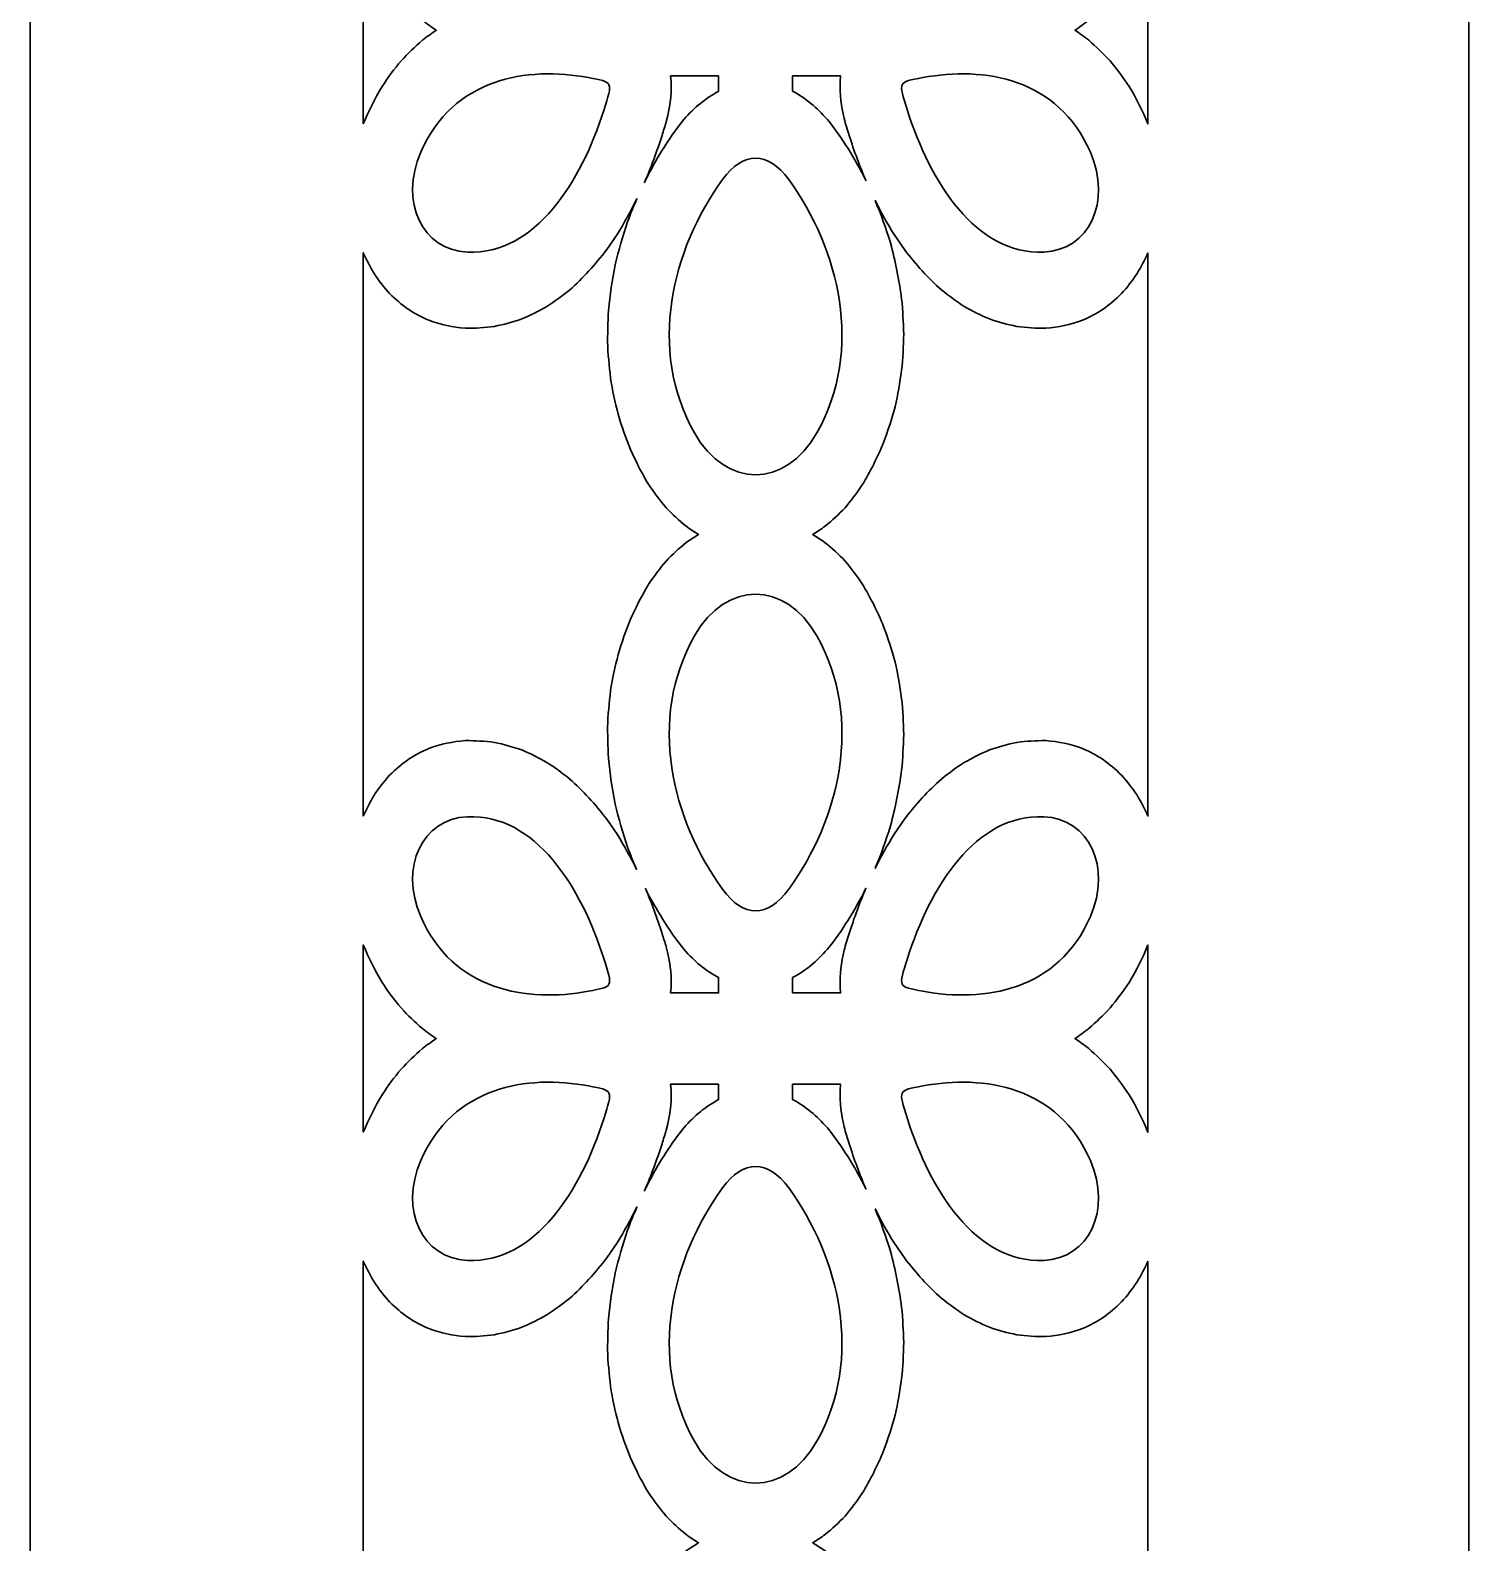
# Model space of a CAD drawing. Header units: centimetres. Extents: x 24.7 to 27, y -9 to 9.
# Drawn here: x 24.731 to 27, y -4.439 to -2.052 of the extents above; entities that cross this region are included whole.
import ezdxf

# ---------------------------------------------------------------- set-up
doc = ezdxf.new("R2010")
doc.units = ezdxf.units.CM
doc.header["$MEASUREMENT"] = 0
doc.layers.add('layer 1', color=7, linetype='Continuous')

msp = doc.modelspace()

# ---------------------------------------------------------------- linework, layer by layer
at = {"layer": 'layer 1', "color": 250, "lineweight": 30}
for points, knots in [([(26.99976, -9.00021), (26.99976, -9.00021), (24.73063, -9.00021), (24.73063, -9.00021), (24.73063, -9.00021), (24.73063, -9.00021), (24.73063, 9.00077), (24.73063, 9.00077), (24.73063, 9.00077), (24.73063, 9.00077), (26.99976, 9.00077), (26.99976, 9.00077), (26.99976, 9.00077), (26.99976, 9.00077), (26.99976, -9.00021), (26.99976, -9.00021)], [0, 0, 0, 0, 0.2, 0.2, 0.2, 0.2, 0.4, 0.4, 0.4, 0.4, 0.6, 0.6, 0.6, 0.6, 1, 1, 1, 1]), ([(25.25597, -2.2002), (25.26464, -2.17896), (25.27421, -2.16017), (25.2856, -2.14092), (25.2856, -2.14092), (25.29518, -2.12654), (25.30479, -2.11362), (25.3156, -2.10065), (25.3156, -2.10065), (25.32654, -2.08887), (25.33738, -2.07838), (25.34926, -2.06809), (25.34926, -2.06809), (25.35656, -2.06241), (25.3638, -2.05719), (25.37109, -2.05235), (25.37109, -2.05235), (25.36376, -2.04744), (25.35655, -2.04221), (25.34926, -2.03654), (25.34926, -2.03654), (25.33739, -2.02625), (25.32654, -2.01575), (25.3156, -2.00398), (25.3156, -2.00398), (25.30479, -1.99101), (25.29518, -1.97809), (25.2856, -1.9637), (25.2856, -1.9637), (25.27421, -1.94446), (25.26464, -1.92566), (25.25597, -1.90442), (25.25597, -1.90442), (25.25597, -1.90442), (25.25597, -2.2002), (25.25597, -2.2002)], [0, 0, 0, 0, 0.1, 0.1, 0.1, 0.1, 0.2, 0.2, 0.2, 0.2, 0.3, 0.3, 0.3, 0.3, 0.4, 0.4, 0.4, 0.4, 0.5, 0.5, 0.5, 0.5, 0.6, 0.6, 0.6, 0.6, 0.7, 0.7, 0.7, 0.7, 0.8, 0.8, 0.8, 0.8, 1, 1, 1, 1]), ([(26.49368, -1.90442), (26.48501, -1.92567), (26.47543, -1.94446), (26.46404, -1.9637), (26.46404, -1.9637), (26.45446, -1.97809), (26.44485, -1.99101), (26.43404, -2.00398), (26.43404, -2.00398), (26.4231, -2.01576), (26.41225, -2.02625), (26.40038, -2.03654), (26.40038, -2.03654), (26.39311, -2.0422), (26.38591, -2.04741), (26.37861, -2.05231), (26.37861, -2.05231), (26.38592, -2.05722), (26.39311, -2.06243), (26.40038, -2.06808), (26.40038, -2.06808), (26.41226, -2.07838), (26.4231, -2.08887), (26.43404, -2.10065), (26.43404, -2.10065), (26.44485, -2.11361), (26.45447, -2.12654), (26.46404, -2.14092), (26.46404, -2.14092), (26.47544, -2.16017), (26.48501, -2.17895), (26.49368, -2.2002), (26.49368, -2.2002), (26.49368, -2.2002), (26.49368, -1.90442), (26.49368, -1.90442)], [0, 0, 0, 0, 0.1, 0.1, 0.1, 0.1, 0.2, 0.2, 0.2, 0.2, 0.3, 0.3, 0.3, 0.3, 0.4, 0.4, 0.4, 0.4, 0.5, 0.5, 0.5, 0.5, 0.6, 0.6, 0.6, 0.6, 0.7, 0.7, 0.7, 0.7, 0.8, 0.8, 0.8, 0.8, 1, 1, 1, 1]), ([(25.61111, -2.12709), (25.51471, -2.10882), (25.39714, -2.12794), (25.34668, -2.24487), (25.34668, -2.24487), (25.31291, -2.32309), (25.34861, -2.39934), (25.42038, -2.40238), (25.42038, -2.40238), (25.52768, -2.40692), (25.59989, -2.29085), (25.63527, -2.17871), (25.63527, -2.17871), (25.64982, -2.1326), (25.65075, -2.13459), (25.61111, -2.12709)], [0, 0, 0, 0, 0.2, 0.2, 0.2, 0.2, 0.4, 0.4, 0.4, 0.4, 0.6, 0.6, 0.6, 0.6, 1, 1, 1, 1]), ([(26.13854, -2.12708), (26.23494, -2.10882), (26.35251, -2.12794), (26.40297, -2.24487), (26.40297, -2.24487), (26.43673, -2.32309), (26.40104, -2.39934), (26.32926, -2.40238), (26.32926, -2.40238), (26.22196, -2.40692), (26.14976, -2.29085), (26.11438, -2.17871), (26.11438, -2.17871), (26.09983, -2.1326), (26.0989, -2.13458), (26.13854, -2.12708)], [0, 0, 0, 0, 0.2, 0.2, 0.2, 0.2, 0.4, 0.4, 0.4, 0.4, 0.6, 0.6, 0.6, 0.6, 1, 1, 1, 1]), ([(25.81643, -2.12437), (25.81643, -2.12437), (25.81643, -2.1487), (25.81643, -2.1487), (25.81643, -2.1487), (25.79584, -2.15954), (25.77883, -2.17371), (25.76165, -2.19316), (25.76165, -2.19316), (25.76165, -2.19316), (25.75033, -2.2076), (25.75033, -2.2076), (25.75033, -2.2076), (25.74095, -2.22088), (25.73206, -2.23426), (25.72334, -2.24822), (25.72334, -2.24822), (25.7147, -2.26296), (25.70675, -2.2777), (25.69936, -2.29277), (25.69936, -2.29277), (25.70983, -2.26891), (25.71905, -2.24415), (25.72725, -2.21819), (25.72725, -2.21819), (25.72949, -2.21111), (25.7317, -2.20402), (25.73378, -2.19686), (25.73378, -2.19686), (25.73971, -2.17514), (25.74195, -2.1566), (25.74168, -2.13347), (25.74168, -2.13347), (25.74168, -2.13347), (25.74067, -2.12437), (25.74067, -2.12437), (25.74067, -2.12437), (25.74067, -2.12437), (25.81643, -2.12437), (25.81643, -2.12437)], [0, 0, 0, 0, 0.0909091, 0.0909091, 0.0909091, 0.0909091, 0.1818182, 0.1818182, 0.1818182, 0.1818182, 0.2727273, 0.2727273, 0.2727273, 0.2727273, 0.3636364, 0.3636364, 0.3636364, 0.3636364, 0.4545455, 0.4545455, 0.4545455, 0.4545455, 0.5454545, 0.5454545, 0.5454545, 0.5454545, 0.6363636, 0.6363636, 0.6363636, 0.6363636, 0.7272727, 0.7272727, 0.7272727, 0.7272727, 0.8181818, 0.8181818, 0.8181818, 0.8181818, 1, 1, 1, 1]), ([(25.93322, -2.1485), (25.93322, -2.1485), (25.93322, -2.12437), (25.93322, -2.12437), (25.93322, -2.12437), (25.93322, -2.12437), (26.00897, -2.12437), (26.00897, -2.12437), (26.00897, -2.12437), (26.00897, -2.12437), (26.00796, -2.13346), (26.00796, -2.13346), (26.00796, -2.13346), (26.00773, -2.15452), (26.00944, -2.17163), (26.01443, -2.19161), (26.01443, -2.19161), (26.01688, -2.20059), (26.01961, -2.20939), (26.0224, -2.21821), (26.0224, -2.21821), (26.03023, -2.24296), (26.03897, -2.26662), (26.04884, -2.28944), (26.04884, -2.28944), (26.03132, -2.25479), (26.01154, -2.22205), (25.98799, -2.19315), (25.98799, -2.19315), (25.97095, -2.17386), (25.95415, -2.15986), (25.93322, -2.1485)], [0, 0, 0, 0, 0.1111111, 0.1111111, 0.1111111, 0.1111111, 0.2222222, 0.2222222, 0.2222222, 0.2222222, 0.3333333, 0.3333333, 0.3333333, 0.3333333, 0.4444444, 0.4444444, 0.4444444, 0.4444444, 0.5555556, 0.5555556, 0.5555556, 0.5555556, 0.6666667, 0.6666667, 0.6666667, 0.6666667, 0.7777778, 0.7777778, 0.7777778, 0.7777778, 1, 1, 1, 1]), ([(25.82267, -2.28795), (25.74277, -2.39782), (25.70388, -2.55605), (25.77831, -2.6876), (25.77831, -2.6876), (25.8281, -2.77561), (25.92155, -2.77559), (25.97134, -2.6876), (25.97134, -2.6876), (26.04577, -2.55605), (26.00688, -2.39782), (25.92698, -2.28795), (25.92698, -2.28795), (25.89412, -2.24276), (25.85552, -2.24276), (25.82267, -2.28795)], [0, 0, 0, 0, 0.2, 0.2, 0.2, 0.2, 0.4, 0.4, 0.4, 0.4, 0.6, 0.6, 0.6, 0.6, 1, 1, 1, 1]), ([(25.25597, -3.2923), (25.26113, -3.28075), (25.26652, -3.27029), (25.27291, -3.25943), (25.27291, -3.25943), (25.28075, -3.24787), (25.28852, -3.23792), (25.29757, -3.22779), (25.29757, -3.22779), (25.3071, -3.2185), (25.31632, -3.21067), (25.32675, -3.20301), (25.32675, -3.20301), (25.3375, -3.19623), (25.34778, -3.19073), (25.35912, -3.18566), (25.35912, -3.18566), (25.37879, -3.17849), (25.39667, -3.17476), (25.41712, -3.17322), (25.41712, -3.17322), (25.43269, -3.1731), (25.44733, -3.174), (25.4628, -3.17606), (25.4628, -3.17606), (25.47768, -3.17909), (25.49156, -3.18291), (25.50607, -3.18797), (25.50607, -3.18797), (25.5198, -3.19378), (25.53259, -3.20012), (25.54575, -3.20765), (25.54575, -3.20765), (25.55809, -3.21567), (25.56961, -3.22404), (25.58128, -3.23345), (25.58128, -3.23345), (25.60306, -3.25279), (25.62167, -3.2732), (25.64, -3.29735), (25.64, -3.29735), (25.64, -3.29735), (25.65625, -3.32103), (25.65625, -3.32103), (25.65625, -3.32103), (25.66751, -3.3391), (25.67775, -3.35754), (25.6871, -3.37653), (25.6871, -3.37653), (25.6821, -3.36499), (25.67737, -3.35324), (25.67284, -3.34107), (25.67284, -3.34107), (25.66525, -3.31864), (25.65893, -3.29667), (25.65342, -3.27332), (25.65342, -3.27332), (25.64855, -3.24915), (25.64509, -3.22592), (25.64272, -3.20117), (25.64272, -3.20117), (25.6416, -3.18216), (25.64121, -3.16386), (25.64153, -3.1448), (25.64153, -3.1448), (25.64262, -3.12527), (25.64441, -3.10672), (25.64707, -3.08742), (25.64707, -3.08742), (25.65062, -3.06777), (25.65479, -3.04934), (25.65997, -3.03025), (25.65997, -3.03025), (25.66613, -3.01098), (25.67277, -2.99309), (25.68054, -2.97472), (25.68054, -2.97472), (25.68866, -2.95772), (25.69697, -2.9418), (25.70649, -2.92594), (25.70649, -2.92594), (25.71516, -2.91305), (25.72385, -2.90152), (25.73367, -2.88995), (25.73367, -2.88995), (25.74387, -2.87925), (25.75387, -2.86996), (25.76503, -2.86084), (25.76503, -2.86084), (25.77165, -2.85611), (25.77813, -2.85183), (25.78477, -2.84783), (25.78477, -2.84783), (25.77813, -2.84383), (25.77165, -2.83956), (25.76503, -2.83483), (25.76503, -2.83483), (25.75387, -2.8257), (25.74387, -2.81641), (25.73367, -2.80571), (25.73367, -2.80571), (25.72385, -2.79414), (25.71516, -2.78261), (25.70649, -2.76973), (25.70649, -2.76973), (25.69697, -2.75386), (25.68866, -2.73794), (25.68054, -2.72094), (25.68054, -2.72094), (25.67277, -2.70257), (25.66614, -2.68469), (25.65997, -2.66542), (25.65997, -2.66542), (25.65479, -2.64632), (25.65062, -2.6279), (25.64707, -2.60825), (25.64707, -2.60825), (25.64441, -2.58894), (25.64261, -2.5704), (25.64153, -2.55087), (25.64153, -2.55087), (25.64121, -2.5318), (25.6416, -2.51351), (25.64272, -2.4945), (25.64272, -2.4945), (25.64509, -2.46975), (25.64855, -2.44651), (25.65342, -2.42234), (25.65342, -2.42234), (25.65893, -2.39899), (25.66525, -2.37702), (25.67284, -2.35459), (25.67284, -2.35459), (25.67752, -2.34203), (25.68242, -2.32992), (25.6876, -2.31812), (25.6876, -2.31812), (25.67812, -2.33746), (25.66771, -2.35624), (25.65625, -2.37463), (25.65625, -2.37463), (25.65625, -2.37463), (25.63999, -2.39832), (25.63999, -2.39832), (25.63999, -2.39832), (25.62166, -2.42247), (25.60306, -2.44286), (25.58128, -2.4622), (25.58128, -2.4622), (25.56962, -2.47161), (25.5581, -2.47998), (25.54576, -2.488), (25.54576, -2.488), (25.53259, -2.49554), (25.5198, -2.50188), (25.50606, -2.50769), (25.50606, -2.50769), (25.49156, -2.51275), (25.47768, -2.51656), (25.4628, -2.5196), (25.4628, -2.5196), (25.44732, -2.52166), (25.43269, -2.52255), (25.41712, -2.52244), (25.41712, -2.52244), (25.39666, -2.5209), (25.37878, -2.51716), (25.35912, -2.51), (25.35912, -2.51), (25.34778, -2.50493), (25.33749, -2.49942), (25.32675, -2.49265), (25.32675, -2.49265), (25.31632, -2.48499), (25.30709, -2.47716), (25.29757, -2.46787), (25.29757, -2.46787), (25.28852, -2.45774), (25.28076, -2.44779), (25.27291, -2.43623), (25.27291, -2.43623), (25.26652, -2.42537), (25.26113, -2.41491), (25.25597, -2.40336), (25.25597, -2.40336), (25.25597, -2.40336), (25.25597, -3.2923), (25.25597, -3.2923)], [0, 0, 0, 0, 0.0208333, 0.0208333, 0.0208333, 0.0208333, 0.0416667, 0.0416667, 0.0416667, 0.0416667, 0.0625, 0.0625, 0.0625, 0.0625, 0.0833333, 0.0833333, 0.0833333, 0.0833333, 0.1041667, 0.1041667, 0.1041667, 0.1041667, 0.125, 0.125, 0.125, 0.125, 0.1458333, 0.1458333, 0.1458333, 0.1458333, 0.1666667, 0.1666667, 0.1666667, 0.1666667, 0.1875, 0.1875, 0.1875, 0.1875, 0.2083333, 0.2083333, 0.2083333, 0.2083333, 0.2291667, 0.2291667, 0.2291667, 0.2291667, 0.25, 0.25, 0.25, 0.25, 0.2708333, 0.2708333, 0.2708333, 0.2708333, 0.2916667, 0.2916667, 0.2916667, 0.2916667, 0.3125, 0.3125, 0.3125, 0.3125, 0.3333333, 0.3333333, 0.3333333, 0.3333333, 0.3541667, 0.3541667, 0.3541667, 0.3541667, 0.375, 0.375, 0.375, 0.375, 0.3958333, 0.3958333, 0.3958333, 0.3958333, 0.4166667, 0.4166667, 0.4166667, 0.4166667, 0.4375, 0.4375, 0.4375, 0.4375, 0.4583333, 0.4583333, 0.4583333, 0.4583333, 0.4791667, 0.4791667, 0.4791667, 0.4791667, 0.5, 0.5, 0.5, 0.5, 0.5208333, 0.5208333, 0.5208333, 0.5208333, 0.5416667, 0.5416667, 0.5416667, 0.5416667, 0.5625, 0.5625, 0.5625, 0.5625, 0.5833333, 0.5833333, 0.5833333, 0.5833333, 0.6041667, 0.6041667, 0.6041667, 0.6041667, 0.625, 0.625, 0.625, 0.625, 0.6458333, 0.6458333, 0.6458333, 0.6458333, 0.6666667, 0.6666667, 0.6666667, 0.6666667, 0.6875, 0.6875, 0.6875, 0.6875, 0.7083333, 0.7083333, 0.7083333, 0.7083333, 0.7291667, 0.7291667, 0.7291667, 0.7291667, 0.75, 0.75, 0.75, 0.75, 0.7708333, 0.7708333, 0.7708333, 0.7708333, 0.7916667, 0.7916667, 0.7916667, 0.7916667, 0.8125, 0.8125, 0.8125, 0.8125, 0.8333333, 0.8333333, 0.8333333, 0.8333333, 0.8541667, 0.8541667, 0.8541667, 0.8541667, 0.875, 0.875, 0.875, 0.875, 0.8958333, 0.8958333, 0.8958333, 0.8958333, 0.9166667, 0.9166667, 0.9166667, 0.9166667, 0.9375, 0.9375, 0.9375, 0.9375, 0.9583333, 0.9583333, 0.9583333, 0.9583333, 1, 1, 1, 1]), ([(26.49368, -2.40336), (26.48852, -2.41491), (26.48312, -2.42537), (26.47673, -2.43624), (26.47673, -2.43624), (26.46888, -2.44779), (26.46112, -2.45775), (26.45207, -2.46787), (26.45207, -2.46787), (26.44254, -2.47716), (26.43332, -2.48499), (26.42289, -2.49265), (26.42289, -2.49265), (26.41215, -2.49942), (26.40187, -2.50493), (26.39053, -2.51), (26.39053, -2.51), (26.37086, -2.51717), (26.35298, -2.5209), (26.33253, -2.52244), (26.33253, -2.52244), (26.31695, -2.52256), (26.30232, -2.52166), (26.28684, -2.5196), (26.28684, -2.5196), (26.27196, -2.51657), (26.25808, -2.51275), (26.24357, -2.50769), (26.24357, -2.50769), (26.22984, -2.50188), (26.21705, -2.49554), (26.20389, -2.488), (26.20389, -2.488), (26.19155, -2.47998), (26.18003, -2.47162), (26.16836, -2.4622), (26.16836, -2.4622), (26.14658, -2.44287), (26.12798, -2.42247), (26.10965, -2.39832), (26.10965, -2.39832), (26.10965, -2.39832), (26.09339, -2.37463), (26.09339, -2.37463), (26.09339, -2.37463), (26.08249, -2.35714), (26.07255, -2.33929), (26.06345, -2.32096), (26.06345, -2.32096), (26.07255, -2.34275), (26.0804, -2.36457), (26.0875, -2.38787), (26.0875, -2.38787), (26.09545, -2.41728), (26.10114, -2.44547), (26.10516, -2.4761), (26.10516, -2.4761), (26.10696, -2.49487), (26.10802, -2.51301), (26.10843, -2.53192), (26.10843, -2.53192), (26.10811, -2.55131), (26.10707, -2.56981), (26.10522, -2.58908), (26.10522, -2.58908), (26.10251, -2.60874), (26.09915, -2.62725), (26.09482, -2.64647), (26.09482, -2.64647), (26.08954, -2.66592), (26.08373, -2.68403), (26.07682, -2.7027), (26.07682, -2.7027), (26.06675, -2.72653), (26.05612, -2.74812), (26.04316, -2.76973), (26.04316, -2.76973), (26.03448, -2.78261), (26.02579, -2.79414), (26.01598, -2.80571), (26.01598, -2.80571), (26.00578, -2.8164), (25.99578, -2.8257), (25.98462, -2.83482), (25.98462, -2.83482), (25.978, -2.83955), (25.97151, -2.84383), (25.96487, -2.84783), (25.96487, -2.84783), (25.97151, -2.85183), (25.978, -2.85611), (25.98462, -2.86085), (25.98462, -2.86085), (25.99578, -2.86996), (26.00578, -2.87926), (26.01598, -2.88996), (26.01598, -2.88996), (26.02579, -2.90153), (26.03448, -2.91305), (26.04316, -2.92593), (26.04316, -2.92593), (26.05612, -2.94755), (26.06674, -2.96913), (26.07682, -2.99296), (26.07682, -2.99296), (26.08373, -3.01163), (26.08953, -3.02974), (26.09482, -3.0492), (26.09482, -3.0492), (26.09915, -3.06842), (26.10251, -3.08693), (26.10522, -3.10659), (26.10522, -3.10659), (26.10707, -3.12586), (26.10811, -3.14435), (26.10843, -3.16374), (26.10843, -3.16374), (26.10802, -3.18265), (26.10696, -3.20079), (26.10516, -3.21956), (26.10516, -3.21956), (26.10114, -3.25019), (26.09545, -3.27838), (26.0875, -3.30779), (26.0875, -3.30779), (26.08041, -3.33108), (26.07255, -3.3529), (26.06346, -3.37469), (26.06346, -3.37469), (26.07255, -3.35636), (26.08249, -3.33852), (26.09339, -3.32103), (26.09339, -3.32103), (26.09339, -3.32103), (26.10965, -3.29734), (26.10965, -3.29734), (26.10965, -3.29734), (26.12798, -3.27319), (26.14658, -3.25278), (26.16837, -3.23345), (26.16837, -3.23345), (26.18003, -3.22404), (26.19156, -3.21567), (26.2039, -3.20765), (26.2039, -3.20765), (26.21706, -3.20012), (26.22984, -3.19378), (26.24357, -3.18797), (26.24357, -3.18797), (26.25808, -3.18291), (26.27196, -3.1791), (26.28684, -3.17606), (26.28684, -3.17606), (26.30232, -3.174), (26.31695, -3.1731), (26.33252, -3.17322), (26.33252, -3.17322), (26.35298, -3.17476), (26.37086, -3.17849), (26.39052, -3.18566), (26.39052, -3.18566), (26.40186, -3.19073), (26.41215, -3.19623), (26.42289, -3.20301), (26.42289, -3.20301), (26.43332, -3.21067), (26.44254, -3.21849), (26.45207, -3.22779), (26.45207, -3.22779), (26.46112, -3.23791), (26.46888, -3.24787), (26.47673, -3.25943), (26.47673, -3.25943), (26.48312, -3.27029), (26.48852, -3.28075), (26.49368, -3.2923), (26.49368, -3.2923), (26.49368, -3.2923), (26.49368, -2.40336), (26.49368, -2.40336)], [0, 0, 0, 0, 0.0217391, 0.0217391, 0.0217391, 0.0217391, 0.0434783, 0.0434783, 0.0434783, 0.0434783, 0.0652174, 0.0652174, 0.0652174, 0.0652174, 0.0869565, 0.0869565, 0.0869565, 0.0869565, 0.1086957, 0.1086957, 0.1086957, 0.1086957, 0.1304348, 0.1304348, 0.1304348, 0.1304348, 0.1521739, 0.1521739, 0.1521739, 0.1521739, 0.173913, 0.173913, 0.173913, 0.173913, 0.1956522, 0.1956522, 0.1956522, 0.1956522, 0.2173913, 0.2173913, 0.2173913, 0.2173913, 0.2391304, 0.2391304, 0.2391304, 0.2391304, 0.2608696, 0.2608696, 0.2608696, 0.2608696, 0.2826087, 0.2826087, 0.2826087, 0.2826087, 0.3043478, 0.3043478, 0.3043478, 0.3043478, 0.326087, 0.326087, 0.326087, 0.326087, 0.3478261, 0.3478261, 0.3478261, 0.3478261, 0.3695652, 0.3695652, 0.3695652, 0.3695652, 0.3913043, 0.3913043, 0.3913043, 0.3913043, 0.4130435, 0.4130435, 0.4130435, 0.4130435, 0.4347826, 0.4347826, 0.4347826, 0.4347826, 0.4565217, 0.4565217, 0.4565217, 0.4565217, 0.4782609, 0.4782609, 0.4782609, 0.4782609, 0.5, 0.5, 0.5, 0.5, 0.5217391, 0.5217391, 0.5217391, 0.5217391, 0.5434783, 0.5434783, 0.5434783, 0.5434783, 0.5652174, 0.5652174, 0.5652174, 0.5652174, 0.5869565, 0.5869565, 0.5869565, 0.5869565, 0.6086957, 0.6086957, 0.6086957, 0.6086957, 0.6304348, 0.6304348, 0.6304348, 0.6304348, 0.6521739, 0.6521739, 0.6521739, 0.6521739, 0.673913, 0.673913, 0.673913, 0.673913, 0.6956522, 0.6956522, 0.6956522, 0.6956522, 0.7173913, 0.7173913, 0.7173913, 0.7173913, 0.7391304, 0.7391304, 0.7391304, 0.7391304, 0.7608696, 0.7608696, 0.7608696, 0.7608696, 0.7826087, 0.7826087, 0.7826087, 0.7826087, 0.8043478, 0.8043478, 0.8043478, 0.8043478, 0.826087, 0.826087, 0.826087, 0.826087, 0.8478261, 0.8478261, 0.8478261, 0.8478261, 0.8695652, 0.8695652, 0.8695652, 0.8695652, 0.8913043, 0.8913043, 0.8913043, 0.8913043, 0.9130435, 0.9130435, 0.9130435, 0.9130435, 0.9347826, 0.9347826, 0.9347826, 0.9347826, 0.9565217, 0.9565217, 0.9565217, 0.9565217, 1, 1, 1, 1]), ([(25.82267, -3.40772), (25.74277, -3.29784), (25.70388, -3.13961), (25.77831, -3.00806), (25.77831, -3.00806), (25.8281, -2.92006), (25.92155, -2.92007), (25.97134, -3.00806), (25.97134, -3.00806), (26.04577, -3.13961), (26.00688, -3.29784), (25.92698, -3.40772), (25.92698, -3.40772), (25.89412, -3.45291), (25.85552, -3.4529), (25.82267, -3.40772)], [0, 0, 0, 0, 0.2, 0.2, 0.2, 0.2, 0.4, 0.4, 0.4, 0.4, 0.6, 0.6, 0.6, 0.6, 1, 1, 1, 1]), ([(25.61111, -3.56858), (25.51471, -3.58684), (25.39714, -3.56773), (25.34668, -3.4508), (25.34668, -3.4508), (25.31291, -3.37257), (25.34861, -3.29632), (25.42038, -3.29328), (25.42038, -3.29328), (25.52768, -3.28874), (25.59989, -3.40482), (25.63527, -3.51695), (25.63527, -3.51695), (25.64982, -3.56306), (25.65075, -3.56107), (25.61111, -3.56858)], [0, 0, 0, 0, 0.2, 0.2, 0.2, 0.2, 0.4, 0.4, 0.4, 0.4, 0.6, 0.6, 0.6, 0.6, 1, 1, 1, 1]), ([(26.13854, -3.56858), (26.23493, -3.58684), (26.35251, -3.56773), (26.40297, -3.4508), (26.40297, -3.4508), (26.43673, -3.37257), (26.40104, -3.29632), (26.32927, -3.29328), (26.32927, -3.29328), (26.22196, -3.28874), (26.14976, -3.40482), (26.11438, -3.51695), (26.11438, -3.51695), (26.09983, -3.56306), (26.0989, -3.56107), (26.13854, -3.56858)], [0, 0, 0, 0, 0.2, 0.2, 0.2, 0.2, 0.4, 0.4, 0.4, 0.4, 0.6, 0.6, 0.6, 0.6, 1, 1, 1, 1]), ([(25.75033, -3.48807), (25.73459, -3.46577), (25.72049, -3.44322), (25.70704, -3.41871), (25.70704, -3.41871), (25.70497, -3.41466), (25.70295, -3.41063), (25.70097, -3.40658), (25.70097, -3.40658), (25.71078, -3.4293), (25.71947, -3.45284), (25.72725, -3.47745), (25.72725, -3.47745), (25.72949, -3.48454), (25.7317, -3.49163), (25.73378, -3.49879), (25.73378, -3.49879), (25.73971, -3.52052), (25.74195, -3.53905), (25.74168, -3.56218), (25.74168, -3.56218), (25.74168, -3.56218), (25.74067, -3.5713), (25.74067, -3.5713), (25.74067, -3.5713), (25.74067, -3.5713), (25.81643, -3.5713), (25.81643, -3.5713), (25.81643, -3.5713), (25.81643, -3.5713), (25.81643, -3.54695), (25.81643, -3.54695), (25.81643, -3.54695), (25.79584, -3.53612), (25.77883, -3.52195), (25.76165, -3.50251), (25.76165, -3.50251), (25.76165, -3.50251), (25.75033, -3.48807), (25.75033, -3.48807)], [0, 0, 0, 0, 0.0909091, 0.0909091, 0.0909091, 0.0909091, 0.1818182, 0.1818182, 0.1818182, 0.1818182, 0.2727273, 0.2727273, 0.2727273, 0.2727273, 0.3636364, 0.3636364, 0.3636364, 0.3636364, 0.4545455, 0.4545455, 0.4545455, 0.4545455, 0.5454545, 0.5454545, 0.5454545, 0.5454545, 0.6363636, 0.6363636, 0.6363636, 0.6363636, 0.7272727, 0.7272727, 0.7272727, 0.7272727, 0.8181818, 0.8181818, 0.8181818, 0.8181818, 1, 1, 1, 1]), ([(25.93322, -3.5713), (25.93322, -3.5713), (26.00897, -3.5713), (26.00897, -3.5713), (26.00897, -3.5713), (26.00897, -3.5713), (26.00796, -3.56219), (26.00796, -3.56219), (26.00796, -3.56219), (26.00773, -3.54114), (26.00944, -3.52403), (26.01443, -3.50405), (26.01443, -3.50405), (26.01688, -3.49506), (26.01961, -3.48625), (26.02241, -3.47742), (26.02241, -3.47742), (26.03025, -3.45267), (26.03899, -3.429), (26.04886, -3.40618), (26.04886, -3.40618), (26.03134, -3.44085), (26.01155, -3.47361), (25.98799, -3.50252), (25.98799, -3.50252), (25.97094, -3.5218), (25.95415, -3.53579), (25.93322, -3.54716), (25.93322, -3.54716), (25.93322, -3.54716), (25.93322, -3.5713), (25.93322, -3.5713)], [0, 0, 0, 0, 0.1111111, 0.1111111, 0.1111111, 0.1111111, 0.2222222, 0.2222222, 0.2222222, 0.2222222, 0.3333333, 0.3333333, 0.3333333, 0.3333333, 0.4444444, 0.4444444, 0.4444444, 0.4444444, 0.5555556, 0.5555556, 0.5555556, 0.5555556, 0.6666667, 0.6666667, 0.6666667, 0.6666667, 0.7777778, 0.7777778, 0.7777778, 0.7777778, 1, 1, 1, 1]), ([(25.25597, -3.79124), (25.26464, -3.76999), (25.27421, -3.7512), (25.2856, -3.73195), (25.2856, -3.73195), (25.29518, -3.71757), (25.30479, -3.70465), (25.3156, -3.69168), (25.3156, -3.69168), (25.32654, -3.67991), (25.33738, -3.66941), (25.34926, -3.65912), (25.34926, -3.65912), (25.35656, -3.65344), (25.3638, -3.64822), (25.37109, -3.64338), (25.37109, -3.64338), (25.36376, -3.63847), (25.35655, -3.63324), (25.34926, -3.62757), (25.34926, -3.62757), (25.33739, -3.61728), (25.32654, -3.60678), (25.3156, -3.59501), (25.3156, -3.59501), (25.30479, -3.58204), (25.29518, -3.56912), (25.2856, -3.55474), (25.2856, -3.55474), (25.27421, -3.53549), (25.26464, -3.5167), (25.25597, -3.49545), (25.25597, -3.49545), (25.25597, -3.49545), (25.25597, -3.79124), (25.25597, -3.79124)], [0, 0, 0, 0, 0.1, 0.1, 0.1, 0.1, 0.2, 0.2, 0.2, 0.2, 0.3, 0.3, 0.3, 0.3, 0.4, 0.4, 0.4, 0.4, 0.5, 0.5, 0.5, 0.5, 0.6, 0.6, 0.6, 0.6, 0.7, 0.7, 0.7, 0.7, 0.8, 0.8, 0.8, 0.8, 1, 1, 1, 1]), ([(26.49368, -3.49545), (26.48501, -3.5167), (26.47543, -3.53549), (26.46404, -3.55474), (26.46404, -3.55474), (26.45446, -3.56912), (26.44485, -3.58204), (26.43404, -3.59502), (26.43404, -3.59502), (26.4231, -3.60679), (26.41225, -3.61729), (26.40038, -3.62758), (26.40038, -3.62758), (26.39311, -3.63323), (26.38591, -3.63844), (26.37861, -3.64334), (26.37861, -3.64334), (26.38592, -3.64825), (26.39311, -3.65346), (26.40038, -3.65912), (26.40038, -3.65912), (26.41226, -3.66941), (26.4231, -3.6799), (26.43404, -3.69168), (26.43404, -3.69168), (26.44485, -3.70464), (26.45447, -3.71757), (26.46404, -3.73195), (26.46404, -3.73195), (26.47544, -3.7512), (26.48501, -3.76998), (26.49368, -3.79123), (26.49368, -3.79123), (26.49368, -3.79123), (26.49368, -3.49545), (26.49368, -3.49545)], [0, 0, 0, 0, 0.1, 0.1, 0.1, 0.1, 0.2, 0.2, 0.2, 0.2, 0.3, 0.3, 0.3, 0.3, 0.4, 0.4, 0.4, 0.4, 0.5, 0.5, 0.5, 0.5, 0.6, 0.6, 0.6, 0.6, 0.7, 0.7, 0.7, 0.7, 0.8, 0.8, 0.8, 0.8, 1, 1, 1, 1]), ([(25.61111, -3.71812), (25.51471, -3.69985), (25.39714, -3.71897), (25.34668, -3.8359), (25.34668, -3.8359), (25.31291, -3.91412), (25.34861, -3.99037), (25.42038, -3.99341), (25.42038, -3.99341), (25.52768, -3.99795), (25.59989, -3.88188), (25.63527, -3.76974), (25.63527, -3.76974), (25.64982, -3.72363), (25.65075, -3.72562), (25.61111, -3.71812)], [0, 0, 0, 0, 0.2, 0.2, 0.2, 0.2, 0.4, 0.4, 0.4, 0.4, 0.6, 0.6, 0.6, 0.6, 1, 1, 1, 1]), ([(25.81643, -3.7154), (25.81643, -3.7154), (25.81643, -3.73973), (25.81643, -3.73973), (25.81643, -3.73973), (25.79584, -3.75057), (25.77883, -3.76474), (25.76165, -3.78419), (25.76165, -3.78419), (25.76165, -3.78419), (25.75033, -3.79863), (25.75033, -3.79863), (25.75033, -3.79863), (25.74095, -3.81191), (25.73206, -3.82529), (25.72334, -3.83925), (25.72334, -3.83925), (25.7147, -3.85399), (25.70675, -3.86873), (25.69936, -3.8838), (25.69936, -3.8838), (25.70983, -3.85994), (25.71905, -3.83518), (25.72725, -3.80923), (25.72725, -3.80923), (25.72949, -3.80214), (25.7317, -3.79505), (25.73378, -3.7879), (25.73378, -3.7879), (25.73971, -3.76617), (25.74195, -3.74763), (25.74168, -3.7245), (25.74168, -3.7245), (25.74168, -3.7245), (25.74067, -3.7154), (25.74067, -3.7154), (25.74067, -3.7154), (25.74067, -3.7154), (25.81643, -3.7154), (25.81643, -3.7154)], [0, 0, 0, 0, 0.0909091, 0.0909091, 0.0909091, 0.0909091, 0.1818182, 0.1818182, 0.1818182, 0.1818182, 0.2727273, 0.2727273, 0.2727273, 0.2727273, 0.3636364, 0.3636364, 0.3636364, 0.3636364, 0.4545455, 0.4545455, 0.4545455, 0.4545455, 0.5454545, 0.5454545, 0.5454545, 0.5454545, 0.6363636, 0.6363636, 0.6363636, 0.6363636, 0.7272727, 0.7272727, 0.7272727, 0.7272727, 0.8181818, 0.8181818, 0.8181818, 0.8181818, 1, 1, 1, 1]), ([(25.93322, -3.73953), (25.93322, -3.73953), (25.93322, -3.7154), (25.93322, -3.7154), (25.93322, -3.7154), (25.93322, -3.7154), (26.00897, -3.7154), (26.00897, -3.7154), (26.00897, -3.7154), (26.00897, -3.7154), (26.00796, -3.7245), (26.00796, -3.7245), (26.00796, -3.7245), (26.00773, -3.74555), (26.00944, -3.76266), (26.01443, -3.78265), (26.01443, -3.78265), (26.01688, -3.79162), (26.01961, -3.80042), (26.0224, -3.80924), (26.0224, -3.80924), (26.03023, -3.83399), (26.03897, -3.85765), (26.04884, -3.88047), (26.04884, -3.88047), (26.03132, -3.84582), (26.01154, -3.81308), (25.98799, -3.78418), (25.98799, -3.78418), (25.97095, -3.76489), (25.95415, -3.7509), (25.93322, -3.73953)], [0, 0, 0, 0, 0.1111111, 0.1111111, 0.1111111, 0.1111111, 0.2222222, 0.2222222, 0.2222222, 0.2222222, 0.3333333, 0.3333333, 0.3333333, 0.3333333, 0.4444444, 0.4444444, 0.4444444, 0.4444444, 0.5555556, 0.5555556, 0.5555556, 0.5555556, 0.6666667, 0.6666667, 0.6666667, 0.6666667, 0.7777778, 0.7777778, 0.7777778, 0.7777778, 1, 1, 1, 1]), ([(26.13854, -3.71812), (26.23494, -3.69985), (26.35251, -3.71897), (26.40297, -3.8359), (26.40297, -3.8359), (26.43673, -3.91412), (26.40104, -3.99037), (26.32926, -3.99341), (26.32926, -3.99341), (26.22196, -3.99795), (26.14976, -3.88188), (26.11438, -3.76975), (26.11438, -3.76975), (26.09983, -3.72363), (26.0989, -3.72562), (26.13854, -3.71812)], [0, 0, 0, 0, 0.2, 0.2, 0.2, 0.2, 0.4, 0.4, 0.4, 0.4, 0.6, 0.6, 0.6, 0.6, 1, 1, 1, 1]), ([(25.82267, -3.87898), (25.74277, -3.98885), (25.70388, -4.14709), (25.77831, -4.27864), (25.77831, -4.27864), (25.8281, -4.36664), (25.92155, -4.36663), (25.97134, -4.27864), (25.97134, -4.27864), (26.04577, -4.14709), (26.00688, -3.98885), (25.92698, -3.87898), (25.92698, -3.87898), (25.89412, -3.83379), (25.85552, -3.83379), (25.82267, -3.87898)], [0, 0, 0, 0, 0.2, 0.2, 0.2, 0.2, 0.4, 0.4, 0.4, 0.4, 0.6, 0.6, 0.6, 0.6, 1, 1, 1, 1]), ([(25.6871, -4.96756), (25.6821, -4.95602), (25.67737, -4.94427), (25.67284, -4.9321), (25.67284, -4.9321), (25.66525, -4.90967), (25.65893, -4.8877), (25.65342, -4.86435), (25.65342, -4.86435), (25.64855, -4.84018), (25.64509, -4.81695), (25.64272, -4.7922), (25.64272, -4.7922), (25.6416, -4.77319), (25.64121, -4.7549), (25.64153, -4.73583), (25.64153, -4.73583), (25.64262, -4.7163), (25.64441, -4.69775), (25.64707, -4.67845), (25.64707, -4.67845), (25.65062, -4.6588), (25.65479, -4.64037), (25.65997, -4.62128), (25.65997, -4.62128), (25.66613, -4.60201), (25.67277, -4.58413), (25.68054, -4.56575), (25.68054, -4.56575), (25.68866, -4.54875), (25.69697, -4.53284), (25.70649, -4.51697), (25.70649, -4.51697), (25.71516, -4.50408), (25.72385, -4.49256), (25.73367, -4.48098), (25.73367, -4.48098), (25.74387, -4.47028), (25.75387, -4.461), (25.76503, -4.45187), (25.76503, -4.45187), (25.77165, -4.44714), (25.77813, -4.44286), (25.78477, -4.43886), (25.78477, -4.43886), (25.77813, -4.43486), (25.77165, -4.43059), (25.76503, -4.42586), (25.76503, -4.42586), (25.75387, -4.41673), (25.74387, -4.40744), (25.73367, -4.39674), (25.73367, -4.39674), (25.72385, -4.38517), (25.71516, -4.37365), (25.70649, -4.36076), (25.70649, -4.36076), (25.69697, -4.34489), (25.68866, -4.32897), (25.68054, -4.31197), (25.68054, -4.31197), (25.67277, -4.2936), (25.66614, -4.27572), (25.65997, -4.25645), (25.65997, -4.25645), (25.65479, -4.23736), (25.65062, -4.21893), (25.64707, -4.19928), (25.64707, -4.19928), (25.64441, -4.17998), (25.64261, -4.16143), (25.64153, -4.1419), (25.64153, -4.1419), (25.64121, -4.12283), (25.6416, -4.10454), (25.64272, -4.08553), (25.64272, -4.08553), (25.64509, -4.06078), (25.64855, -4.03754), (25.65342, -4.01338), (25.65342, -4.01338), (25.65893, -3.99003), (25.66525, -3.96805), (25.67284, -3.94562), (25.67284, -3.94562), (25.67752, -3.93306), (25.68242, -3.92095), (25.6876, -3.90915), (25.6876, -3.90915), (25.67812, -3.92849), (25.66771, -3.94727), (25.65625, -3.96566), (25.65625, -3.96566), (25.65625, -3.96566), (25.63999, -3.98935), (25.63999, -3.98935), (25.63999, -3.98935), (25.62166, -4.0135), (25.60306, -4.03389), (25.58128, -4.05323), (25.58128, -4.05323), (25.56962, -4.06265), (25.5581, -4.07101), (25.54576, -4.07903), (25.54576, -4.07903), (25.53259, -4.08657), (25.5198, -4.09291), (25.50606, -4.09872), (25.50606, -4.09872), (25.49156, -4.10378), (25.47768, -4.1076), (25.4628, -4.11063), (25.4628, -4.11063), (25.44732, -4.11269), (25.43269, -4.11359), (25.41712, -4.11347), (25.41712, -4.11347), (25.39666, -4.11193), (25.37878, -4.1082), (25.35912, -4.10103), (25.35912, -4.10103), (25.34778, -4.09596), (25.33749, -4.09045), (25.32675, -4.08368), (25.32675, -4.08368), (25.31632, -4.07602), (25.30709, -4.06819), (25.29757, -4.0589), (25.29757, -4.0589), (25.28852, -4.04877), (25.28076, -4.03882), (25.27291, -4.02726), (25.27291, -4.02726), (25.26652, -4.0164), (25.26113, -4.00594), (25.25597, -3.99439), (25.25597, -3.99439), (25.25597, -3.99439), (25.25597, -4.88333), (25.25597, -4.88333), (25.25597, -4.88333), (25.26113, -4.87178), (25.26652, -4.86132), (25.27291, -4.85046), (25.27291, -4.85046), (25.28075, -4.8389), (25.28852, -4.82895), (25.29757, -4.81882), (25.29757, -4.81882), (25.3071, -4.80953), (25.31632, -4.8017), (25.32675, -4.79404), (25.32675, -4.79404), (25.3375, -4.78726), (25.34778, -4.78176), (25.35912, -4.77669), (25.35912, -4.77669), (25.37879, -4.76953), (25.39667, -4.76579), (25.41712, -4.76426), (25.41712, -4.76426), (25.43269, -4.76414), (25.44733, -4.76503), (25.4628, -4.76709), (25.4628, -4.76709), (25.47768, -4.77013), (25.49156, -4.77394), (25.50607, -4.77901), (25.50607, -4.77901), (25.5198, -4.78481), (25.53259, -4.79115), (25.54575, -4.79868), (25.54575, -4.79868), (25.55809, -4.80671), (25.56961, -4.81507), (25.58128, -4.82449), (25.58128, -4.82449), (25.60306, -4.84382), (25.62167, -4.86423), (25.64, -4.88838), (25.64, -4.88838), (25.64, -4.88838), (25.65625, -4.91206), (25.65625, -4.91206), (25.65625, -4.91206), (25.66751, -4.93013), (25.67775, -4.94858), (25.6871, -4.96756)], [0, 0, 0, 0, 0.0208333, 0.0208333, 0.0208333, 0.0208333, 0.0416667, 0.0416667, 0.0416667, 0.0416667, 0.0625, 0.0625, 0.0625, 0.0625, 0.0833333, 0.0833333, 0.0833333, 0.0833333, 0.1041667, 0.1041667, 0.1041667, 0.1041667, 0.125, 0.125, 0.125, 0.125, 0.1458333, 0.1458333, 0.1458333, 0.1458333, 0.1666667, 0.1666667, 0.1666667, 0.1666667, 0.1875, 0.1875, 0.1875, 0.1875, 0.2083333, 0.2083333, 0.2083333, 0.2083333, 0.2291667, 0.2291667, 0.2291667, 0.2291667, 0.25, 0.25, 0.25, 0.25, 0.2708333, 0.2708333, 0.2708333, 0.2708333, 0.2916667, 0.2916667, 0.2916667, 0.2916667, 0.3125, 0.3125, 0.3125, 0.3125, 0.3333333, 0.3333333, 0.3333333, 0.3333333, 0.3541667, 0.3541667, 0.3541667, 0.3541667, 0.375, 0.375, 0.375, 0.375, 0.3958333, 0.3958333, 0.3958333, 0.3958333, 0.4166667, 0.4166667, 0.4166667, 0.4166667, 0.4375, 0.4375, 0.4375, 0.4375, 0.4583333, 0.4583333, 0.4583333, 0.4583333, 0.4791667, 0.4791667, 0.4791667, 0.4791667, 0.5, 0.5, 0.5, 0.5, 0.5208333, 0.5208333, 0.5208333, 0.5208333, 0.5416667, 0.5416667, 0.5416667, 0.5416667, 0.5625, 0.5625, 0.5625, 0.5625, 0.5833333, 0.5833333, 0.5833333, 0.5833333, 0.6041667, 0.6041667, 0.6041667, 0.6041667, 0.625, 0.625, 0.625, 0.625, 0.6458333, 0.6458333, 0.6458333, 0.6458333, 0.6666667, 0.6666667, 0.6666667, 0.6666667, 0.6875, 0.6875, 0.6875, 0.6875, 0.7083333, 0.7083333, 0.7083333, 0.7083333, 0.7291667, 0.7291667, 0.7291667, 0.7291667, 0.75, 0.75, 0.75, 0.75, 0.7708333, 0.7708333, 0.7708333, 0.7708333, 0.7916667, 0.7916667, 0.7916667, 0.7916667, 0.8125, 0.8125, 0.8125, 0.8125, 0.8333333, 0.8333333, 0.8333333, 0.8333333, 0.8541667, 0.8541667, 0.8541667, 0.8541667, 0.875, 0.875, 0.875, 0.875, 0.8958333, 0.8958333, 0.8958333, 0.8958333, 0.9166667, 0.9166667, 0.9166667, 0.9166667, 0.9375, 0.9375, 0.9375, 0.9375, 0.9583333, 0.9583333, 0.9583333, 0.9583333, 1, 1, 1, 1]), ([(26.49368, -3.99439), (26.48852, -4.00594), (26.48312, -4.0164), (26.47673, -4.02727), (26.47673, -4.02727), (26.46888, -4.03882), (26.46112, -4.04878), (26.45207, -4.0589), (26.45207, -4.0589), (26.44254, -4.06819), (26.43332, -4.07602), (26.42289, -4.08368), (26.42289, -4.08368), (26.41215, -4.09045), (26.40187, -4.09596), (26.39053, -4.10103), (26.39053, -4.10103), (26.37086, -4.1082), (26.35298, -4.11193), (26.33253, -4.11347), (26.33253, -4.11347), (26.31695, -4.11359), (26.30232, -4.11269), (26.28684, -4.11064), (26.28684, -4.11064), (26.27196, -4.1076), (26.25808, -4.10379), (26.24357, -4.09872), (26.24357, -4.09872), (26.22984, -4.09291), (26.21705, -4.08657), (26.20389, -4.07903), (26.20389, -4.07903), (26.19155, -4.07101), (26.18003, -4.06265), (26.16836, -4.05324), (26.16836, -4.05324), (26.14658, -4.0339), (26.12798, -4.0135), (26.10965, -3.98935), (26.10965, -3.98935), (26.10965, -3.98935), (26.09339, -3.96566), (26.09339, -3.96566), (26.09339, -3.96566), (26.08249, -3.94817), (26.07255, -3.93032), (26.06345, -3.91199), (26.06345, -3.91199), (26.07255, -3.93378), (26.0804, -3.9556), (26.0875, -3.9789), (26.0875, -3.9789), (26.09545, -4.00831), (26.10114, -4.03651), (26.10516, -4.06713), (26.10516, -4.06713), (26.10696, -4.08591), (26.10802, -4.10404), (26.10843, -4.12295), (26.10843, -4.12295), (26.10811, -4.14234), (26.10707, -4.16084), (26.10522, -4.18011), (26.10522, -4.18011), (26.10251, -4.19977), (26.09915, -4.21828), (26.09482, -4.2375), (26.09482, -4.2375), (26.08954, -4.25695), (26.08373, -4.27507), (26.07682, -4.29373), (26.07682, -4.29373), (26.06675, -4.31756), (26.05612, -4.33915), (26.04316, -4.36076), (26.04316, -4.36076), (26.03448, -4.37365), (26.02579, -4.38517), (26.01598, -4.39674), (26.01598, -4.39674), (26.00578, -4.40744), (25.99578, -4.41673), (25.98462, -4.42585), (25.98462, -4.42585), (25.978, -4.43059), (25.97151, -4.43486), (25.96487, -4.43886), (25.96487, -4.43886), (25.97151, -4.44286), (25.978, -4.44714), (25.98462, -4.45188), (25.98462, -4.45188), (25.99578, -4.461), (26.00578, -4.4703), (26.01598, -4.48099), (26.01598, -4.48099), (26.02579, -4.49256), (26.03448, -4.50408), (26.04316, -4.51696), (26.04316, -4.51696), (26.05612, -4.53858), (26.06674, -4.56016), (26.07682, -4.58399), (26.07682, -4.58399), (26.08373, -4.60266), (26.08953, -4.62077), (26.09482, -4.64023), (26.09482, -4.64023), (26.09915, -4.65945), (26.10251, -4.67796), (26.10522, -4.69762), (26.10522, -4.69762), (26.10707, -4.71689), (26.10811, -4.73539), (26.10843, -4.75478), (26.10843, -4.75478), (26.10802, -4.77369), (26.10696, -4.79182), (26.10516, -4.8106), (26.10516, -4.8106), (26.10114, -4.84122), (26.09545, -4.86941), (26.0875, -4.89882), (26.0875, -4.89882), (26.08041, -4.92211), (26.07255, -4.94394), (26.06346, -4.96572), (26.06346, -4.96572), (26.07255, -4.94739), (26.08249, -4.92955), (26.09339, -4.91206), (26.09339, -4.91206), (26.09339, -4.91206), (26.10965, -4.88838), (26.10965, -4.88838), (26.10965, -4.88838), (26.12798, -4.86422), (26.14658, -4.84382), (26.16837, -4.82448), (26.16837, -4.82448), (26.18003, -4.81507), (26.19156, -4.8067), (26.2039, -4.79868), (26.2039, -4.79868), (26.21706, -4.79115), (26.22984, -4.78481), (26.24357, -4.77901), (26.24357, -4.77901), (26.25808, -4.77394), (26.27196, -4.77013), (26.28684, -4.76709), (26.28684, -4.76709), (26.30232, -4.76503), (26.31695, -4.76414), (26.33252, -4.76426), (26.33252, -4.76426), (26.35298, -4.76579), (26.37086, -4.76953), (26.39052, -4.77669), (26.39052, -4.77669), (26.40186, -4.78176), (26.41215, -4.78726), (26.42289, -4.79404), (26.42289, -4.79404), (26.43332, -4.8017), (26.44254, -4.80953), (26.45207, -4.81882), (26.45207, -4.81882), (26.46112, -4.82894), (26.46888, -4.8389), (26.47673, -4.85046), (26.47673, -4.85046), (26.48312, -4.86132), (26.48852, -4.87178), (26.49368, -4.88333), (26.49368, -4.88333), (26.49368, -4.88333), (26.49368, -3.99439), (26.49368, -3.99439)], [0, 0, 0, 0, 0.0217391, 0.0217391, 0.0217391, 0.0217391, 0.0434783, 0.0434783, 0.0434783, 0.0434783, 0.0652174, 0.0652174, 0.0652174, 0.0652174, 0.0869565, 0.0869565, 0.0869565, 0.0869565, 0.1086957, 0.1086957, 0.1086957, 0.1086957, 0.1304348, 0.1304348, 0.1304348, 0.1304348, 0.1521739, 0.1521739, 0.1521739, 0.1521739, 0.173913, 0.173913, 0.173913, 0.173913, 0.1956522, 0.1956522, 0.1956522, 0.1956522, 0.2173913, 0.2173913, 0.2173913, 0.2173913, 0.2391304, 0.2391304, 0.2391304, 0.2391304, 0.2608696, 0.2608696, 0.2608696, 0.2608696, 0.2826087, 0.2826087, 0.2826087, 0.2826087, 0.3043478, 0.3043478, 0.3043478, 0.3043478, 0.326087, 0.326087, 0.326087, 0.326087, 0.3478261, 0.3478261, 0.3478261, 0.3478261, 0.3695652, 0.3695652, 0.3695652, 0.3695652, 0.3913043, 0.3913043, 0.3913043, 0.3913043, 0.4130435, 0.4130435, 0.4130435, 0.4130435, 0.4347826, 0.4347826, 0.4347826, 0.4347826, 0.4565217, 0.4565217, 0.4565217, 0.4565217, 0.4782609, 0.4782609, 0.4782609, 0.4782609, 0.5, 0.5, 0.5, 0.5, 0.5217391, 0.5217391, 0.5217391, 0.5217391, 0.5434783, 0.5434783, 0.5434783, 0.5434783, 0.5652174, 0.5652174, 0.5652174, 0.5652174, 0.5869565, 0.5869565, 0.5869565, 0.5869565, 0.6086957, 0.6086957, 0.6086957, 0.6086957, 0.6304348, 0.6304348, 0.6304348, 0.6304348, 0.6521739, 0.6521739, 0.6521739, 0.6521739, 0.673913, 0.673913, 0.673913, 0.673913, 0.6956522, 0.6956522, 0.6956522, 0.6956522, 0.7173913, 0.7173913, 0.7173913, 0.7173913, 0.7391304, 0.7391304, 0.7391304, 0.7391304, 0.7608696, 0.7608696, 0.7608696, 0.7608696, 0.7826087, 0.7826087, 0.7826087, 0.7826087, 0.8043478, 0.8043478, 0.8043478, 0.8043478, 0.826087, 0.826087, 0.826087, 0.826087, 0.8478261, 0.8478261, 0.8478261, 0.8478261, 0.8695652, 0.8695652, 0.8695652, 0.8695652, 0.8913043, 0.8913043, 0.8913043, 0.8913043, 0.9130435, 0.9130435, 0.9130435, 0.9130435, 0.9347826, 0.9347826, 0.9347826, 0.9347826, 0.9565217, 0.9565217, 0.9565217, 0.9565217, 1, 1, 1, 1])]:
    msp.add_open_spline(points, degree=3, knots=knots, dxfattribs=at)

doc.saveas('drawing.dxf')
